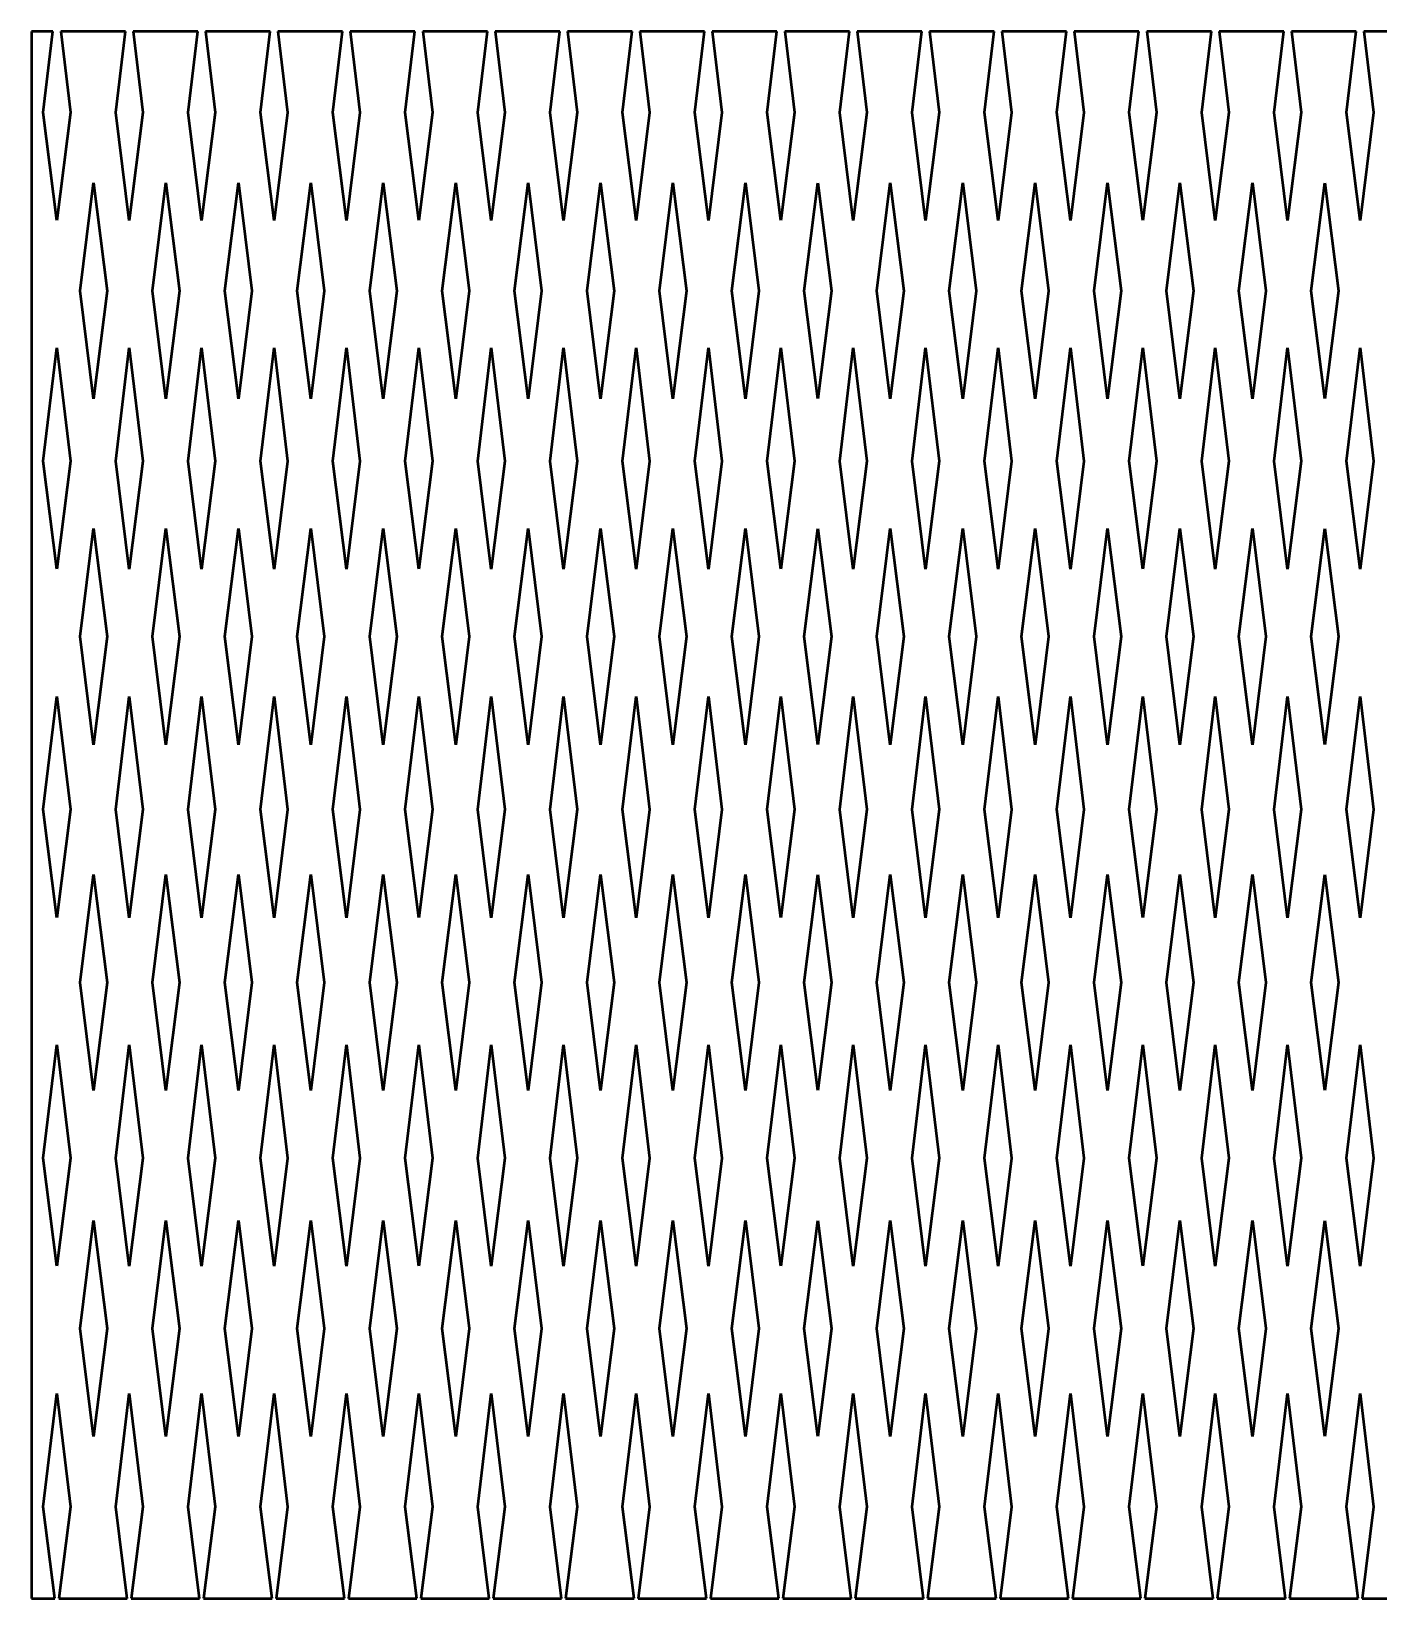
# Model space of a CAD drawing. Header units: millimetres. Extents: x 44 to 544, y 163 to 308.
# Drawn here: x 43.5 to 168.1, y 163.1 to 308.1 of the extents above; entities that cross this region are included whole.
import ezdxf

# ---------------------------------------------------------------- set-up
doc = ezdxf.new("R2010")
doc.units = ezdxf.units.MM
doc.header["$LTSCALE"] = 0.75
doc.layers.add('Visible', color=7, linetype='Continuous', lineweight=50)

msp = doc.modelspace()

# ---------------------------------------------------------------- linework, layer by layer
at = {"layer": 'Visible', "extrusion": (-1e-16, -1, 0)}
for p, q in [((43.500274, 308.062546), (43.500274, 163.062546)), ((45.501613, 308.062546), (43.500274, 308.062546)), ((44.606846, 300.562546), (45.501613, 308.062546)), ((46.212079, 308.062546), (47.106846, 300.562546)), ((52.197559, 308.062546), (46.212079, 308.062546)), ((51.302792, 300.562546), (52.197559, 308.062546)), ((52.908024, 308.062546), (53.802792, 300.562546)), ((58.893505, 308.062546), (52.908024, 308.062546)), ((57.998738, 300.562546), (58.893505, 308.062546)), ((59.60397, 308.062546), (60.498738, 300.562546)), ((65.589451, 308.062546), (59.60397, 308.062546)), ((64.694684, 300.562546), (65.589451, 308.062546)), ((66.299916, 308.062546), (67.194684, 300.562546)), ((72.285397, 308.062546), (66.299916, 308.062546)), ((71.39063, 300.562546), (72.285397, 308.062546)), ((72.995862, 308.062546), (73.89063, 300.562546)), ((78.981343, 308.062546), (72.995862, 308.062546)), ((78.086576, 300.562546), (78.981343, 308.062546)), ((79.691808, 308.062546), (80.586576, 300.562546)), ((85.677289, 308.062546), (79.691808, 308.062546)), ((84.782521, 300.562546), (85.677289, 308.062546)), ((86.387754, 308.062546), (87.282521, 300.562546)), ((92.373235, 308.062546), (86.387754, 308.062546)), ((91.478467, 300.562546), (92.373235, 308.062546)), ((93.0837, 308.062546), (93.978467, 300.562546)), ((99.069181, 308.062546), (93.0837, 308.062546)), ((98.174413, 300.562546), (99.069181, 308.062546)), ((99.779646, 308.062546), (100.674413, 300.562546)), ((105.765127, 308.062546), (99.779646, 308.062546)), ((104.870359, 300.562546), (105.765127, 308.062546)), ((106.475592, 308.062546), (107.370359, 300.562546)), ((112.461073, 308.062546), (106.475592, 308.062546)), ((111.566305, 300.562546), (112.461073, 308.062546)), ((113.171538, 308.062546), (114.066305, 300.562546)), ((119.157018, 308.062546), (113.171538, 308.062546)), ((118.262251, 300.562546), (119.157018, 308.062546)), ((119.867484, 308.062546), (120.762251, 300.562546)), ((125.852964, 308.062546), (119.867484, 308.062546)), ((124.958197, 300.562546), (125.852964, 308.062546)), ((126.56343, 308.062546), (127.458197, 300.562546)), ((132.54891, 308.062546), (126.56343, 308.062546)), ((131.654143, 300.562546), (132.54891, 308.062546)), ((133.259376, 308.062546), (134.154143, 300.562546)), ((139.244856, 308.062546), (133.259376, 308.062546)), ((138.350089, 300.562546), (139.244856, 308.062546)), ((139.955322, 308.062546), (140.850089, 300.562546)), ((145.940802, 308.062546), (139.955322, 308.062546)), ((145.046035, 300.562546), (145.940802, 308.062546)), ((146.651268, 308.062546), (147.546035, 300.562546)), ((152.636748, 308.062546), (146.651268, 308.062546)), ((151.741981, 300.562546), (152.636748, 308.062546)), ((153.347214, 308.062546), (154.241981, 300.562546)), ((159.332694, 308.062546), (153.347214, 308.062546)), ((158.437927, 300.562546), (159.332694, 308.062546)), ((160.04316, 308.062546), (160.937927, 300.562546)), ((166.02864, 308.062546), (160.04316, 308.062546)), ((165.133873, 300.562546), (166.02864, 308.062546)), ((166.739106, 308.062546), (167.633873, 300.562546)), ((172.724586, 308.062546), (166.739106, 308.062546)), ((45.856846, 290.562546), (44.606846, 300.562546)), ((47.106846, 300.562546), (45.856846, 290.562546)), ((52.552792, 290.562546), (51.302792, 300.562546)), ((53.802792, 300.562546), (52.552792, 290.562546)), ((59.248738, 290.562546), (57.998738, 300.562546)), ((60.498738, 300.562546), (59.248738, 290.562546)), ((65.944684, 290.562546), (64.694684, 300.562546)), ((67.194684, 300.562546), (65.944684, 290.562546)), ((72.64063, 290.562546), (71.39063, 300.562546)), ((73.89063, 300.562546), (72.64063, 290.562546)), ((79.336576, 290.562546), (78.086576, 300.562546)), ((80.586576, 300.562546), (79.336576, 290.562546)), ((86.032521, 290.562546), (84.782521, 300.562546)), ((87.282521, 300.562546), (86.032521, 290.562546)), ((92.728467, 290.562546), (91.478467, 300.562546)), ((93.978467, 300.562546), (92.728467, 290.562546)), ((99.424413, 290.562546), (98.174413, 300.562546)), ((100.674413, 300.562546), (99.424413, 290.562546)), ((106.120359, 290.562546), (104.870359, 300.562546)), ((107.370359, 300.562546), (106.120359, 290.562546)), ((112.816305, 290.562546), (111.566305, 300.562546)), ((114.066305, 300.562546), (112.816305, 290.562546)), ((119.512251, 290.562546), (118.262251, 300.562546)), ((120.762251, 300.562546), (119.512251, 290.562546)), ((126.208197, 290.562546), (124.958197, 300.562546)), ((127.458197, 300.562546), (126.208197, 290.562546)), ((132.904143, 290.562546), (131.654143, 300.562546)), ((134.154143, 300.562546), (132.904143, 290.562546)), ((139.600089, 290.562546), (138.350089, 300.562546)), ((140.850089, 300.562546), (139.600089, 290.562546)), ((146.296035, 290.562546), (145.046035, 300.562546)), ((147.546035, 300.562546), (146.296035, 290.562546)), ((152.991981, 290.562546), (151.741981, 300.562546)), ((154.241981, 300.562546), (152.991981, 290.562546)), ((159.687927, 290.562546), (158.437927, 300.562546)), ((160.937927, 300.562546), (159.687927, 290.562546)), ((166.383873, 290.562546), (165.133873, 300.562546)), ((167.633873, 300.562546), (166.383873, 290.562546)), ((48.000274, 284.062546), (49.250274, 294.062546)), ((49.250274, 294.062546), (50.500274, 284.062546)), ((54.698904, 284.062546), (55.948904, 294.062546)), ((55.948904, 294.062546), (57.198904, 284.062546)), ((61.397534, 284.062546), (62.647534, 294.062546)), ((62.647534, 294.062546), (63.897534, 284.062546)), ((68.096165, 284.062546), (69.346165, 294.062546)), ((69.346165, 294.062546), (70.596165, 284.062546)), ((74.794795, 284.062546), (76.044795, 294.062546)), ((76.044795, 294.062546), (77.294795, 284.062546)), ((81.493425, 284.062546), (82.743425, 294.062546)), ((82.743425, 294.062546), (83.993425, 284.062546)), ((88.192055, 284.062546), (89.442055, 294.062546)), ((89.442055, 294.062546), (90.692055, 284.062546)), ((94.890685, 284.062546), (96.140685, 294.062546)), ((96.140685, 294.062546), (97.390685, 284.062546)), ((101.589315, 284.062546), (102.839315, 294.062546)), ((102.839315, 294.062546), (104.089315, 284.062546)), ((108.287945, 284.062546), (109.537945, 294.062546)), ((109.537945, 294.062546), (110.787945, 284.062546)), ((114.986576, 284.062546), (116.236576, 294.062546)), ((116.236576, 294.062546), (117.486576, 284.062546)), ((121.685206, 284.062546), (122.935206, 294.062546)), ((122.935206, 294.062546), (124.185206, 284.062546)), ((128.383836, 284.062546), (129.633836, 294.062546)), ((129.633836, 294.062546), (130.883836, 284.062546)), ((135.082466, 284.062546), (136.332466, 294.062546)), ((136.332466, 294.062546), (137.582466, 284.062546)), ((141.781096, 284.062546), (143.031096, 294.062546)), ((143.031096, 294.062546), (144.281096, 284.062546)), ((148.479726, 284.062546), (149.729726, 294.062546)), ((149.729726, 294.062546), (150.979726, 284.062546)), ((155.178356, 284.062546), (156.428356, 294.062546)), ((156.428356, 294.062546), (157.678356, 284.062546)), ((161.876986, 284.062546), (163.126986, 294.062546)), ((163.126986, 294.062546), (164.376986, 284.062546)), ((49.250274, 274.062546), (48.000274, 284.062546)), ((50.500274, 284.062546), (49.250274, 274.062546)), ((55.948904, 274.062546), (54.698904, 284.062546)), ((57.198904, 284.062546), (55.948904, 274.062546)), ((62.647534, 274.062546), (61.397534, 284.062546)), ((63.897534, 284.062546), (62.647534, 274.062546)), ((69.346165, 274.062546), (68.096165, 284.062546)), ((70.596165, 284.062546), (69.346165, 274.062546)), ((76.044795, 274.062546), (74.794795, 284.062546)), ((77.294795, 284.062546), (76.044795, 274.062546)), ((82.743425, 274.062546), (81.493425, 284.062546)), ((83.993425, 284.062546), (82.743425, 274.062546)), ((89.442055, 274.062546), (88.192055, 284.062546)), ((90.692055, 284.062546), (89.442055, 274.062546)), ((96.140685, 274.062546), (94.890685, 284.062546)), ((97.390685, 284.062546), (96.140685, 274.062546)), ((102.839315, 274.062546), (101.589315, 284.062546)), ((104.089315, 284.062546), (102.839315, 274.062546)), ((109.537945, 274.062546), (108.287945, 284.062546)), ((110.787945, 284.062546), (109.537945, 274.062546)), ((116.236576, 274.062546), (114.986576, 284.062546)), ((117.486576, 284.062546), (116.236576, 274.062546)), ((122.935206, 274.062546), (121.685206, 284.062546)), ((124.185206, 284.062546), (122.935206, 274.062546)), ((129.633836, 274.062546), (128.383836, 284.062546)), ((130.883836, 284.062546), (129.633836, 274.062546)), ((136.332466, 274.062546), (135.082466, 284.062546)), ((137.582466, 284.062546), (136.332466, 274.062546)), ((143.031096, 274.062546), (141.781096, 284.062546)), ((144.281096, 284.062546), (143.031096, 274.062546)), ((149.729726, 274.062546), (148.479726, 284.062546)), ((150.979726, 284.062546), (149.729726, 274.062546)), ((156.428356, 274.062546), (155.178356, 284.062546)), ((157.678356, 284.062546), (156.428356, 274.062546)), ((163.126986, 274.062546), (161.876986, 284.062546)), ((164.376986, 284.062546), (163.126986, 274.062546)), ((44.606846, 268.312546), (45.856846, 278.790131)), ((45.856846, 278.790131), (47.106846, 268.312546)), ((51.302792, 268.312546), (52.552792, 278.790131)), ((52.552792, 278.790131), (53.802792, 268.312546)), ((57.998738, 268.312546), (59.248738, 278.790131)), ((59.248738, 278.790131), (60.498738, 268.312546)), ((64.694684, 268.312546), (65.944684, 278.790131)), ((65.944684, 278.790131), (67.194684, 268.312546)), ((71.39063, 268.312546), (72.64063, 278.790131)), ((72.64063, 278.790131), (73.89063, 268.312546)), ((78.086576, 268.312546), (79.336576, 278.790131)), ((79.336576, 278.790131), (80.586576, 268.312546)), ((84.782521, 268.312546), (86.032521, 278.790131)), ((86.032521, 278.790131), (87.282521, 268.312546)), ((91.478467, 268.312546), (92.728467, 278.790131)), ((92.728467, 278.790131), (93.978467, 268.312546)), ((98.174413, 268.312546), (99.424413, 278.790131)), ((99.424413, 278.790131), (100.674413, 268.312546)), ((104.870359, 268.312546), (106.120359, 278.790131)), ((106.120359, 278.790131), (107.370359, 268.312546)), ((111.566305, 268.312546), (112.816305, 278.790131)), ((112.816305, 278.790131), (114.066305, 268.312546)), ((118.262251, 268.312546), (119.512251, 278.790131)), ((119.512251, 278.790131), (120.762251, 268.312546)), ((124.958197, 268.312546), (126.208197, 278.790131)), ((126.208197, 278.790131), (127.458197, 268.312546)), ((131.654143, 268.312546), (132.904143, 278.790131)), ((132.904143, 278.790131), (134.154143, 268.312546)), ((138.350089, 268.312546), (139.600089, 278.790131)), ((139.600089, 278.790131), (140.850089, 268.312546)), ((145.046035, 268.312546), (146.296035, 278.790131)), ((146.296035, 278.790131), (147.546035, 268.312546)), ((151.741981, 268.312546), (152.991981, 278.790131)), ((152.991981, 278.790131), (154.241981, 268.312546)), ((158.437927, 268.312546), (159.687927, 278.790131)), ((159.687927, 278.790131), (160.937927, 268.312546)), ((165.133873, 268.312546), (166.383873, 278.790131)), ((166.383873, 278.790131), (167.633873, 268.312546)), ((45.856846, 258.312546), (44.606846, 268.312546)), ((47.106846, 268.312546), (45.856846, 258.312546)), ((52.552792, 258.312546), (51.302792, 268.312546)), ((53.802792, 268.312546), (52.552792, 258.312546)), ((59.248738, 258.312546), (57.998738, 268.312546)), ((60.498738, 268.312546), (59.248738, 258.312546)), ((65.944684, 258.312546), (64.694684, 268.312546)), ((67.194684, 268.312546), (65.944684, 258.312546)), ((72.64063, 258.312546), (71.39063, 268.312546)), ((73.89063, 268.312546), (72.64063, 258.312546)), ((79.336576, 258.312546), (78.086576, 268.312546)), ((80.586576, 268.312546), (79.336576, 258.312546)), ((86.032521, 258.312546), (84.782521, 268.312546)), ((87.282521, 268.312546), (86.032521, 258.312546)), ((92.728467, 258.312546), (91.478467, 268.312546)), ((93.978467, 268.312546), (92.728467, 258.312546)), ((99.424413, 258.312546), (98.174413, 268.312546)), ((100.674413, 268.312546), (99.424413, 258.312546)), ((106.120359, 258.312546), (104.870359, 268.312546)), ((107.370359, 268.312546), (106.120359, 258.312546)), ((112.816305, 258.312546), (111.566305, 268.312546)), ((114.066305, 268.312546), (112.816305, 258.312546)), ((119.512251, 258.312546), (118.262251, 268.312546)), ((120.762251, 268.312546), (119.512251, 258.312546)), ((126.208197, 258.312546), (124.958197, 268.312546)), ((127.458197, 268.312546), (126.208197, 258.312546)), ((132.904143, 258.312546), (131.654143, 268.312546)), ((134.154143, 268.312546), (132.904143, 258.312546)), ((139.600089, 258.312546), (138.350089, 268.312546)), ((140.850089, 268.312546), (139.600089, 258.312546)), ((146.296035, 258.312546), (145.046035, 268.312546)), ((147.546035, 268.312546), (146.296035, 258.312546)), ((152.991981, 258.312546), (151.741981, 268.312546)), ((154.241981, 268.312546), (152.991981, 258.312546)), ((159.687927, 258.312546), (158.437927, 268.312546)), ((160.937927, 268.312546), (159.687927, 258.312546)), ((166.383873, 258.312546), (165.133873, 268.312546)), ((167.633873, 268.312546), (166.383873, 258.312546)), ((48.000274, 252.062546), (49.250274, 262.062546)), ((49.250274, 262.062546), (50.500274, 252.062546)), ((54.698904, 252.062546), (55.948904, 262.062546)), ((55.948904, 262.062546), (57.198904, 252.062546)), ((61.397534, 252.062546), (62.647534, 262.062546)), ((62.647534, 262.062546), (63.897534, 252.062546)), ((68.096165, 252.062546), (69.346165, 262.062546)), ((69.346165, 262.062546), (70.596165, 252.062546)), ((74.794795, 252.062546), (76.044795, 262.062546)), ((76.044795, 262.062546), (77.294795, 252.062546)), ((81.493425, 252.062546), (82.743425, 262.062546)), ((82.743425, 262.062546), (83.993425, 252.062546)), ((88.192055, 252.062546), (89.442055, 262.062546)), ((89.442055, 262.062546), (90.692055, 252.062546)), ((94.890685, 252.062546), (96.140685, 262.062546)), ((96.140685, 262.062546), (97.390685, 252.062546)), ((101.589315, 252.062546), (102.839315, 262.062546)), ((102.839315, 262.062546), (104.089315, 252.062546)), ((108.287945, 252.062546), (109.537945, 262.062546)), ((109.537945, 262.062546), (110.787945, 252.062546)), ((114.986576, 252.062546), (116.236576, 262.062546)), ((116.236576, 262.062546), (117.486576, 252.062546)), ((121.685206, 252.062546), (122.935206, 262.062546)), ((122.935206, 262.062546), (124.185206, 252.062546)), ((128.383836, 252.062546), (129.633836, 262.062546)), ((129.633836, 262.062546), (130.883836, 252.062546)), ((135.082466, 252.062546), (136.332466, 262.062546)), ((136.332466, 262.062546), (137.582466, 252.062546)), ((141.781096, 252.062546), (143.031096, 262.062546)), ((143.031096, 262.062546), (144.281096, 252.062546)), ((148.479726, 252.062546), (149.729726, 262.062546)), ((149.729726, 262.062546), (150.979726, 252.062546)), ((155.178356, 252.062546), (156.428356, 262.062546)), ((156.428356, 262.062546), (157.678356, 252.062546)), ((161.876986, 252.062546), (163.126986, 262.062546)), ((163.126986, 262.062546), (164.376986, 252.062546)), ((49.250274, 242.062546), (48.000274, 252.062546)), ((50.500274, 252.062546), (49.250274, 242.062546)), ((55.948904, 242.062546), (54.698904, 252.062546)), ((57.198904, 252.062546), (55.948904, 242.062546)), ((62.647534, 242.062546), (61.397534, 252.062546)), ((63.897534, 252.062546), (62.647534, 242.062546)), ((69.346165, 242.062546), (68.096165, 252.062546)), ((70.596165, 252.062546), (69.346165, 242.062546)), ((76.044795, 242.062546), (74.794795, 252.062546)), ((77.294795, 252.062546), (76.044795, 242.062546)), ((82.743425, 242.062546), (81.493425, 252.062546)), ((83.993425, 252.062546), (82.743425, 242.062546)), ((89.442055, 242.062546), (88.192055, 252.062546)), ((90.692055, 252.062546), (89.442055, 242.062546)), ((96.140685, 242.062546), (94.890685, 252.062546)), ((97.390685, 252.062546), (96.140685, 242.062546)), ((102.839315, 242.062546), (101.589315, 252.062546)), ((104.089315, 252.062546), (102.839315, 242.062546)), ((109.537945, 242.062546), (108.287945, 252.062546)), ((110.787945, 252.062546), (109.537945, 242.062546)), ((116.236576, 242.062546), (114.986576, 252.062546)), ((117.486576, 252.062546), (116.236576, 242.062546)), ((122.935206, 242.062546), (121.685206, 252.062546)), ((124.185206, 252.062546), (122.935206, 242.062546)), ((129.633836, 242.062546), (128.383836, 252.062546)), ((130.883836, 252.062546), (129.633836, 242.062546)), ((136.332466, 242.062546), (135.082466, 252.062546)), ((137.582466, 252.062546), (136.332466, 242.062546)), ((143.031096, 242.062546), (141.781096, 252.062546)), ((144.281096, 252.062546), (143.031096, 242.062546)), ((149.729726, 242.062546), (148.479726, 252.062546)), ((150.979726, 252.062546), (149.729726, 242.062546)), ((156.428356, 242.062546), (155.178356, 252.062546)), ((157.678356, 252.062546), (156.428356, 242.062546)), ((163.126986, 242.062546), (161.876986, 252.062546)), ((164.376986, 252.062546), (163.126986, 242.062546)), ((44.606846, 236.062546), (45.856846, 246.540131)), ((45.856846, 246.540131), (47.106846, 236.062546)), ((51.302792, 236.062546), (52.552792, 246.540131)), ((52.552792, 246.540131), (53.802792, 236.062546)), ((57.998738, 236.062546), (59.248738, 246.540131)), ((59.248738, 246.540131), (60.498738, 236.062546)), ((64.694684, 236.062546), (65.944684, 246.540131)), ((65.944684, 246.540131), (67.194684, 236.062546)), ((71.39063, 236.062546), (72.64063, 246.540131)), ((72.64063, 246.540131), (73.89063, 236.062546)), ((78.086576, 236.062546), (79.336576, 246.540131)), ((79.336576, 246.540131), (80.586576, 236.062546)), ((84.782521, 236.062546), (86.032521, 246.540131)), ((86.032521, 246.540131), (87.282521, 236.062546)), ((91.478467, 236.062546), (92.728467, 246.540131)), ((92.728467, 246.540131), (93.978467, 236.062546)), ((98.174413, 236.062546), (99.424413, 246.540131)), ((99.424413, 246.540131), (100.674413, 236.062546)), ((104.870359, 236.062546), (106.120359, 246.540131)), ((106.120359, 246.540131), (107.370359, 236.062546)), ((111.566305, 236.062546), (112.816305, 246.540131)), ((112.816305, 246.540131), (114.066305, 236.062546)), ((118.262251, 236.062546), (119.512251, 246.540131)), ((119.512251, 246.540131), (120.762251, 236.062546)), ((124.958197, 236.062546), (126.208197, 246.540131)), ((126.208197, 246.540131), (127.458197, 236.062546)), ((131.654143, 236.062546), (132.904143, 246.540131)), ((132.904143, 246.540131), (134.154143, 236.062546)), ((138.350089, 236.062546), (139.600089, 246.540131)), ((139.600089, 246.540131), (140.850089, 236.062546)), ((145.046035, 236.062546), (146.296035, 246.540131)), ((146.296035, 246.540131), (147.546035, 236.062546)), ((151.741981, 236.062546), (152.991981, 246.540131)), ((152.991981, 246.540131), (154.241981, 236.062546)), ((158.437927, 236.062546), (159.687927, 246.540131)), ((159.687927, 246.540131), (160.937927, 236.062546)), ((165.133873, 236.062546), (166.383873, 246.540131)), ((166.383873, 246.540131), (167.633873, 236.062546)), ((45.856846, 226.062546), (44.606846, 236.062546)), ((47.106846, 236.062546), (45.856846, 226.062546)), ((52.552792, 226.062546), (51.302792, 236.062546)), ((53.802792, 236.062546), (52.552792, 226.062546)), ((59.248738, 226.062546), (57.998738, 236.062546)), ((60.498738, 236.062546), (59.248738, 226.062546)), ((65.944684, 226.062546), (64.694684, 236.062546)), ((67.194684, 236.062546), (65.944684, 226.062546)), ((72.64063, 226.062546), (71.39063, 236.062546)), ((73.89063, 236.062546), (72.64063, 226.062546)), ((79.336576, 226.062546), (78.086576, 236.062546)), ((80.586576, 236.062546), (79.336576, 226.062546)), ((86.032521, 226.062546), (84.782521, 236.062546)), ((87.282521, 236.062546), (86.032521, 226.062546)), ((92.728467, 226.062546), (91.478467, 236.062546)), ((93.978467, 236.062546), (92.728467, 226.062546)), ((99.424413, 226.062546), (98.174413, 236.062546)), ((100.674413, 236.062546), (99.424413, 226.062546)), ((106.120359, 226.062546), (104.870359, 236.062546)), ((107.370359, 236.062546), (106.120359, 226.062546)), ((112.816305, 226.062546), (111.566305, 236.062546)), ((114.066305, 236.062546), (112.816305, 226.062546)), ((119.512251, 226.062546), (118.262251, 236.062546)), ((120.762251, 236.062546), (119.512251, 226.062546)), ((126.208197, 226.062546), (124.958197, 236.062546)), ((127.458197, 236.062546), (126.208197, 226.062546)), ((132.904143, 226.062546), (131.654143, 236.062546)), ((134.154143, 236.062546), (132.904143, 226.062546)), ((139.600089, 226.062546), (138.350089, 236.062546)), ((140.850089, 236.062546), (139.600089, 226.062546)), ((146.296035, 226.062546), (145.046035, 236.062546)), ((147.546035, 236.062546), (146.296035, 226.062546)), ((152.991981, 226.062546), (151.741981, 236.062546)), ((154.241981, 236.062546), (152.991981, 226.062546)), ((159.687927, 226.062546), (158.437927, 236.062546)), ((160.937927, 236.062546), (159.687927, 226.062546)), ((166.383873, 226.062546), (165.133873, 236.062546)), ((167.633873, 236.062546), (166.383873, 226.062546)), ((48.000274, 220.062546), (49.250274, 230.062546)), ((49.250274, 230.062546), (50.500274, 220.062546)), ((54.698904, 220.062546), (55.948904, 230.062546)), ((55.948904, 230.062546), (57.198904, 220.062546)), ((61.397534, 220.062546), (62.647534, 230.062546)), ((62.647534, 230.062546), (63.897534, 220.062546)), ((68.096165, 220.062546), (69.346165, 230.062546)), ((69.346165, 230.062546), (70.596165, 220.062546)), ((74.794795, 220.062546), (76.044795, 230.062546)), ((76.044795, 230.062546), (77.294795, 220.062546)), ((81.493425, 220.062546), (82.743425, 230.062546)), ((82.743425, 230.062546), (83.993425, 220.062546)), ((88.192055, 220.062546), (89.442055, 230.062546)), ((89.442055, 230.062546), (90.692055, 220.062546)), ((94.890685, 220.062546), (96.140685, 230.062546)), ((96.140685, 230.062546), (97.390685, 220.062546)), ((101.589315, 220.062546), (102.839315, 230.062546)), ((102.839315, 230.062546), (104.089315, 220.062546)), ((108.287945, 220.062546), (109.537945, 230.062546)), ((109.537945, 230.062546), (110.787945, 220.062546)), ((114.986576, 220.062546), (116.236576, 230.062546)), ((116.236576, 230.062546), (117.486576, 220.062546)), ((121.685206, 220.062546), (122.935206, 230.062546)), ((122.935206, 230.062546), (124.185206, 220.062546)), ((128.383836, 220.062546), (129.633836, 230.062546)), ((129.633836, 230.062546), (130.883836, 220.062546)), ((135.082466, 220.062546), (136.332466, 230.062546)), ((136.332466, 230.062546), (137.582466, 220.062546)), ((141.781096, 220.062546), (143.031096, 230.062546)), ((143.031096, 230.062546), (144.281096, 220.062546)), ((148.479726, 220.062546), (149.729726, 230.062546)), ((149.729726, 230.062546), (150.979726, 220.062546)), ((155.178356, 220.062546), (156.428356, 230.062546)), ((156.428356, 230.062546), (157.678356, 220.062546)), ((161.876986, 220.062546), (163.126986, 230.062546)), ((163.126986, 230.062546), (164.376986, 220.062546)), ((49.250274, 210.062546), (48.000274, 220.062546)), ((50.500274, 220.062546), (49.250274, 210.062546)), ((55.948904, 210.062546), (54.698904, 220.062546)), ((57.198904, 220.062546), (55.948904, 210.062546)), ((62.647534, 210.062546), (61.397534, 220.062546)), ((63.897534, 220.062546), (62.647534, 210.062546)), ((69.346165, 210.062546), (68.096165, 220.062546)), ((70.596165, 220.062546), (69.346165, 210.062546)), ((76.044795, 210.062546), (74.794795, 220.062546)), ((77.294795, 220.062546), (76.044795, 210.062546)), ((82.743425, 210.062546), (81.493425, 220.062546)), ((83.993425, 220.062546), (82.743425, 210.062546)), ((89.442055, 210.062546), (88.192055, 220.062546)), ((90.692055, 220.062546), (89.442055, 210.062546)), ((96.140685, 210.062546), (94.890685, 220.062546)), ((97.390685, 220.062546), (96.140685, 210.062546)), ((102.839315, 210.062546), (101.589315, 220.062546)), ((104.089315, 220.062546), (102.839315, 210.062546)), ((109.537945, 210.062546), (108.287945, 220.062546)), ((110.787945, 220.062546), (109.537945, 210.062546)), ((116.236576, 210.062546), (114.986576, 220.062546)), ((117.486576, 220.062546), (116.236576, 210.062546)), ((122.935206, 210.062546), (121.685206, 220.062546)), ((124.185206, 220.062546), (122.935206, 210.062546)), ((129.633836, 210.062546), (128.383836, 220.062546)), ((130.883836, 220.062546), (129.633836, 210.062546)), ((136.332466, 210.062546), (135.082466, 220.062546)), ((137.582466, 220.062546), (136.332466, 210.062546)), ((143.031096, 210.062546), (141.781096, 220.062546)), ((144.281096, 220.062546), (143.031096, 210.062546)), ((149.729726, 210.062546), (148.479726, 220.062546)), ((150.979726, 220.062546), (149.729726, 210.062546)), ((156.428356, 210.062546), (155.178356, 220.062546)), ((157.678356, 220.062546), (156.428356, 210.062546)), ((163.126986, 210.062546), (161.876986, 220.062546)), ((164.376986, 220.062546), (163.126986, 210.062546)), ((44.606846, 203.812546), (45.856846, 214.290131)), ((45.856846, 214.290131), (47.106846, 203.812546)), ((51.302792, 203.812546), (52.552792, 214.290131)), ((52.552792, 214.290131), (53.802792, 203.812546)), ((57.998738, 203.812546), (59.248738, 214.290131)), ((59.248738, 214.290131), (60.498738, 203.812546)), ((64.694684, 203.812546), (65.944684, 214.290131)), ((65.944684, 214.290131), (67.194684, 203.812546)), ((71.39063, 203.812546), (72.64063, 214.290131)), ((72.64063, 214.290131), (73.89063, 203.812546)), ((78.086576, 203.812546), (79.336576, 214.290131)), ((79.336576, 214.290131), (80.586576, 203.812546)), ((84.782521, 203.812546), (86.032521, 214.290131)), ((86.032521, 214.290131), (87.282521, 203.812546)), ((91.478467, 203.812546), (92.728467, 214.290131)), ((92.728467, 214.290131), (93.978467, 203.812546)), ((98.174413, 203.812546), (99.424413, 214.290131)), ((99.424413, 214.290131), (100.674413, 203.812546)), ((104.870359, 203.812546), (106.120359, 214.290131)), ((106.120359, 214.290131), (107.370359, 203.812546)), ((111.566305, 203.812546), (112.816305, 214.290131)), ((112.816305, 214.290131), (114.066305, 203.812546)), ((118.262251, 203.812546), (119.512251, 214.290131)), ((119.512251, 214.290131), (120.762251, 203.812546)), ((124.958197, 203.812546), (126.208197, 214.290131)), ((126.208197, 214.290131), (127.458197, 203.812546)), ((131.654143, 203.812546), (132.904143, 214.290131)), ((132.904143, 214.290131), (134.154143, 203.812546)), ((138.350089, 203.812546), (139.600089, 214.290131)), ((139.600089, 214.290131), (140.850089, 203.812546)), ((145.046035, 203.812546), (146.296035, 214.290131)), ((146.296035, 214.290131), (147.546035, 203.812546)), ((151.741981, 203.812546), (152.991981, 214.290131)), ((152.991981, 214.290131), (154.241981, 203.812546)), ((158.437927, 203.812546), (159.687927, 214.290131)), ((159.687927, 214.290131), (160.937927, 203.812546)), ((165.133873, 203.812546), (166.383873, 214.290131)), ((166.383873, 214.290131), (167.633873, 203.812546)), ((45.856846, 193.812546), (44.606846, 203.812546)), ((47.106846, 203.812546), (45.856846, 193.812546)), ((52.552792, 193.812546), (51.302792, 203.812546)), ((53.802792, 203.812546), (52.552792, 193.812546)), ((59.248738, 193.812546), (57.998738, 203.812546)), ((60.498738, 203.812546), (59.248738, 193.812546)), ((65.944684, 193.812546), (64.694684, 203.812546)), ((67.194684, 203.812546), (65.944684, 193.812546)), ((72.64063, 193.812546), (71.39063, 203.812546)), ((73.89063, 203.812546), (72.64063, 193.812546)), ((79.336576, 193.812546), (78.086576, 203.812546)), ((80.586576, 203.812546), (79.336576, 193.812546)), ((86.032521, 193.812546), (84.782521, 203.812546)), ((87.282521, 203.812546), (86.032521, 193.812546)), ((92.728467, 193.812546), (91.478467, 203.812546)), ((93.978467, 203.812546), (92.728467, 193.812546)), ((99.424413, 193.812546), (98.174413, 203.812546)), ((100.674413, 203.812546), (99.424413, 193.812546)), ((106.120359, 193.812546), (104.870359, 203.812546)), ((107.370359, 203.812546), (106.120359, 193.812546)), ((112.816305, 193.812546), (111.566305, 203.812546)), ((114.066305, 203.812546), (112.816305, 193.812546)), ((119.512251, 193.812546), (118.262251, 203.812546)), ((120.762251, 203.812546), (119.512251, 193.812546)), ((126.208197, 193.812546), (124.958197, 203.812546)), ((127.458197, 203.812546), (126.208197, 193.812546)), ((132.904143, 193.812546), (131.654143, 203.812546)), ((134.154143, 203.812546), (132.904143, 193.812546)), ((139.600089, 193.812546), (138.350089, 203.812546)), ((140.850089, 203.812546), (139.600089, 193.812546)), ((146.296035, 193.812546), (145.046035, 203.812546)), ((147.546035, 203.812546), (146.296035, 193.812546)), ((152.991981, 193.812546), (151.741981, 203.812546)), ((154.241981, 203.812546), (152.991981, 193.812546)), ((159.687927, 193.812546), (158.437927, 203.812546)), ((160.937927, 203.812546), (159.687927, 193.812546)), ((166.383873, 193.812546), (165.133873, 203.812546)), ((167.633873, 203.812546), (166.383873, 193.812546)), ((48.000274, 188.062546), (49.250274, 198.062546)), ((49.250274, 198.062546), (50.500274, 188.062546)), ((54.698904, 188.062546), (55.948904, 198.062546)), ((55.948904, 198.062546), (57.198904, 188.062546)), ((61.397534, 188.062546), (62.647534, 198.062546)), ((62.647534, 198.062546), (63.897534, 188.062546)), ((68.096165, 188.062546), (69.346165, 198.062546)), ((69.346165, 198.062546), (70.596165, 188.062546)), ((74.794795, 188.062546), (76.044795, 198.062546)), ((76.044795, 198.062546), (77.294795, 188.062546)), ((81.493425, 188.062546), (82.743425, 198.062546)), ((82.743425, 198.062546), (83.993425, 188.062546)), ((88.192055, 188.062546), (89.442055, 198.062546)), ((89.442055, 198.062546), (90.692055, 188.062546)), ((94.890685, 188.062546), (96.140685, 198.062546)), ((96.140685, 198.062546), (97.390685, 188.062546)), ((101.589315, 188.062546), (102.839315, 198.062546)), ((102.839315, 198.062546), (104.089315, 188.062546)), ((108.287945, 188.062546), (109.537945, 198.062546)), ((109.537945, 198.062546), (110.787945, 188.062546)), ((114.986576, 188.062546), (116.236576, 198.062546)), ((116.236576, 198.062546), (117.486576, 188.062546)), ((121.685206, 188.062546), (122.935206, 198.062546)), ((122.935206, 198.062546), (124.185206, 188.062546)), ((128.383836, 188.062546), (129.633836, 198.062546)), ((129.633836, 198.062546), (130.883836, 188.062546)), ((135.082466, 188.062546), (136.332466, 198.062546)), ((136.332466, 198.062546), (137.582466, 188.062546)), ((141.781096, 188.062546), (143.031096, 198.062546)), ((143.031096, 198.062546), (144.281096, 188.062546)), ((148.479726, 188.062546), (149.729726, 198.062546)), ((149.729726, 198.062546), (150.979726, 188.062546)), ((155.178356, 188.062546), (156.428356, 198.062546)), ((156.428356, 198.062546), (157.678356, 188.062546)), ((161.876986, 188.062546), (163.126986, 198.062546)), ((163.126986, 198.062546), (164.376986, 188.062546)), ((49.250274, 178.062546), (48.000274, 188.062546)), ((50.500274, 188.062546), (49.250274, 178.062546)), ((55.948904, 178.062546), (54.698904, 188.062546)), ((57.198904, 188.062546), (55.948904, 178.062546)), ((62.647534, 178.062546), (61.397534, 188.062546)), ((63.897534, 188.062546), (62.647534, 178.062546)), ((69.346165, 178.062546), (68.096165, 188.062546)), ((70.596165, 188.062546), (69.346165, 178.062546)), ((76.044795, 178.062546), (74.794795, 188.062546)), ((77.294795, 188.062546), (76.044795, 178.062546)), ((82.743425, 178.062546), (81.493425, 188.062546)), ((83.993425, 188.062546), (82.743425, 178.062546)), ((89.442055, 178.062546), (88.192055, 188.062546)), ((90.692055, 188.062546), (89.442055, 178.062546)), ((96.140685, 178.062546), (94.890685, 188.062546)), ((97.390685, 188.062546), (96.140685, 178.062546)), ((102.839315, 178.062546), (101.589315, 188.062546)), ((104.089315, 188.062546), (102.839315, 178.062546)), ((109.537945, 178.062546), (108.287945, 188.062546)), ((110.787945, 188.062546), (109.537945, 178.062546)), ((116.236576, 178.062546), (114.986576, 188.062546)), ((117.486576, 188.062546), (116.236576, 178.062546)), ((122.935206, 178.062546), (121.685206, 188.062546)), ((124.185206, 188.062546), (122.935206, 178.062546)), ((129.633836, 178.062546), (128.383836, 188.062546)), ((130.883836, 188.062546), (129.633836, 178.062546)), ((136.332466, 178.062546), (135.082466, 188.062546)), ((137.582466, 188.062546), (136.332466, 178.062546)), ((143.031096, 178.062546), (141.781096, 188.062546)), ((144.281096, 188.062546), (143.031096, 178.062546)), ((149.729726, 178.062546), (148.479726, 188.062546)), ((150.979726, 188.062546), (149.729726, 178.062546)), ((156.428356, 178.062546), (155.178356, 188.062546)), ((157.678356, 188.062546), (156.428356, 178.062546)), ((163.126986, 178.062546), (161.876986, 188.062546)), ((164.376986, 188.062546), (163.126986, 178.062546)), ((44.606846, 171.562546), (45.856846, 182.040131)), ((45.856846, 182.040131), (47.106846, 171.562546)), ((51.302792, 171.562546), (52.552792, 182.040131)), ((52.552792, 182.040131), (53.802792, 171.562546)), ((57.998738, 171.562546), (59.248738, 182.040131)), ((59.248738, 182.040131), (60.498738, 171.562546)), ((64.694684, 171.562546), (65.944684, 182.040131)), ((65.944684, 182.040131), (67.194684, 171.562546)), ((71.39063, 171.562546), (72.64063, 182.040131)), ((72.64063, 182.040131), (73.89063, 171.562546)), ((78.086576, 171.562546), (79.336576, 182.040131)), ((79.336576, 182.040131), (80.586576, 171.562546)), ((84.782521, 171.562546), (86.032521, 182.040131)), ((86.032521, 182.040131), (87.282521, 171.562546)), ((91.478467, 171.562546), (92.728467, 182.040131)), ((92.728467, 182.040131), (93.978467, 171.562546)), ((98.174413, 171.562546), (99.424413, 182.040131)), ((99.424413, 182.040131), (100.674413, 171.562546)), ((104.870359, 171.562546), (106.120359, 182.040131)), ((106.120359, 182.040131), (107.370359, 171.562546)), ((111.566305, 171.562546), (112.816305, 182.040131)), ((112.816305, 182.040131), (114.066305, 171.562546)), ((118.262251, 171.562546), (119.512251, 182.040131)), ((119.512251, 182.040131), (120.762251, 171.562546)), ((124.958197, 171.562546), (126.208197, 182.040131)), ((126.208197, 182.040131), (127.458197, 171.562546)), ((131.654143, 171.562546), (132.904143, 182.040131)), ((132.904143, 182.040131), (134.154143, 171.562546)), ((138.350089, 171.562546), (139.600089, 182.040131)), ((139.600089, 182.040131), (140.850089, 171.562546)), ((145.046035, 171.562546), (146.296035, 182.040131)), ((146.296035, 182.040131), (147.546035, 171.562546)), ((151.741981, 171.562546), (152.991981, 182.040131)), ((152.991981, 182.040131), (154.241981, 171.562546)), ((158.437927, 171.562546), (159.687927, 182.040131)), ((159.687927, 182.040131), (160.937927, 171.562546)), ((165.133873, 171.562546), (166.383873, 182.040131)), ((166.383873, 182.040131), (167.633873, 171.562546)), ((45.669346, 163.062546), (44.606846, 171.562546)), ((47.106846, 171.562546), (46.044346, 163.062546)), ((52.365292, 163.062546), (51.302792, 171.562546)), ((53.802792, 171.562546), (52.740292, 163.062546)), ((59.061238, 163.062546), (57.998738, 171.562546)), ((60.498738, 171.562546), (59.436238, 163.062546)), ((65.757184, 163.062546), (64.694684, 171.562546)), ((67.194684, 171.562546), (66.132184, 163.062546)), ((72.45313, 163.062546), (71.39063, 171.562546)), ((73.89063, 171.562546), (72.82813, 163.062546)), ((79.149076, 163.062546), (78.086576, 171.562546)), ((80.586576, 171.562546), (79.524076, 163.062546)), ((85.845021, 163.062546), (84.782521, 171.562546)), ((87.282521, 171.562546), (86.220021, 163.062546)), ((92.540967, 163.062546), (91.478467, 171.562546)), ((93.978467, 171.562546), (92.915967, 163.062546)), ((99.236913, 163.062546), (98.174413, 171.562546)), ((100.674413, 171.562546), (99.611913, 163.062546)), ((105.932859, 163.062546), (104.870359, 171.562546)), ((107.370359, 171.562546), (106.307859, 163.062546)), ((112.628805, 163.062546), (111.566305, 171.562546)), ((114.066305, 171.562546), (113.003805, 163.062546)), ((119.324751, 163.062546), (118.262251, 171.562546)), ((120.762251, 171.562546), (119.699751, 163.062546)), ((126.020697, 163.062546), (124.958197, 171.562546)), ((127.458197, 171.562546), (126.395697, 163.062546)), ((132.716643, 163.062546), (131.654143, 171.562546)), ((134.154143, 171.562546), (133.091643, 163.062546)), ((139.412589, 163.062546), (138.350089, 171.562546)), ((140.850089, 171.562546), (139.787589, 163.062546)), ((146.108535, 163.062546), (145.046035, 171.562546)), ((147.546035, 171.562546), (146.483535, 163.062546)), ((152.804481, 163.062546), (151.741981, 171.562546)), ((154.241981, 171.562546), (153.179481, 163.062546)), ((159.500427, 163.062546), (158.437927, 171.562546)), ((160.937927, 171.562546), (159.875427, 163.062546)), ((166.196373, 163.062546), (165.133873, 171.562546)), ((167.633873, 171.562546), (166.571373, 163.062546)), ((43.500274, 163.062546), (45.669346, 163.062546)), ((46.044346, 163.062546), (52.365292, 163.062546)), ((52.740292, 163.062546), (59.061238, 163.062546)), ((59.436238, 163.062546), (65.757184, 163.062546)), ((66.132184, 163.062546), (72.45313, 163.062546)), ((72.82813, 163.062546), (79.149076, 163.062546)), ((79.524076, 163.062546), (85.845021, 163.062546)), ((86.220021, 163.062546), (92.540967, 163.062546)), ((92.915967, 163.062546), (99.236913, 163.062546)), ((99.611913, 163.062546), (105.932859, 163.062546)), ((106.307859, 163.062546), (112.628805, 163.062546)), ((113.003805, 163.062546), (119.324751, 163.062546)), ((119.699751, 163.062546), (126.020697, 163.062546)), ((126.395697, 163.062546), (132.716643, 163.062546)), ((133.091643, 163.062546), (139.412589, 163.062546)), ((139.787589, 163.062546), (146.108535, 163.062546)), ((146.483535, 163.062546), (152.804481, 163.062546)), ((153.179481, 163.062546), (159.500427, 163.062546)), ((159.875427, 163.062546), (166.196373, 163.062546)), ((166.571373, 163.062546), (172.892319, 163.062546))]:
    msp.add_line(p, q, dxfattribs=at)

doc.saveas('drawing.dxf')
